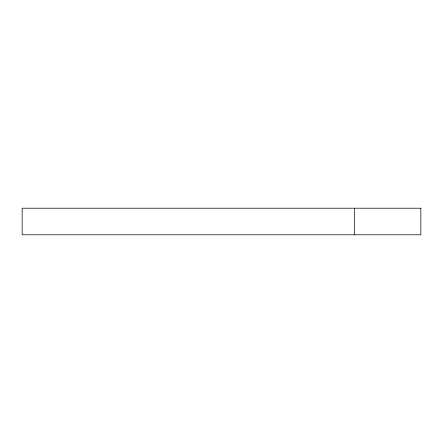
<?xml version="1.0" encoding="UTF-8"?>
<svg xmlns="http://www.w3.org/2000/svg" width="443" height="443" viewBox="0 0 443 443"><rect width="100%" height="100%" fill="white"/><g stroke="black" fill="none" stroke-linecap="round" stroke-linejoin="round"><path stroke-width="0.66" d="M354.4 208.21L354.4 234.79M420.85 208.21L22.15 208.21L22.15 234.79L420.85 234.79L420.85 208.21"/></g></svg>
